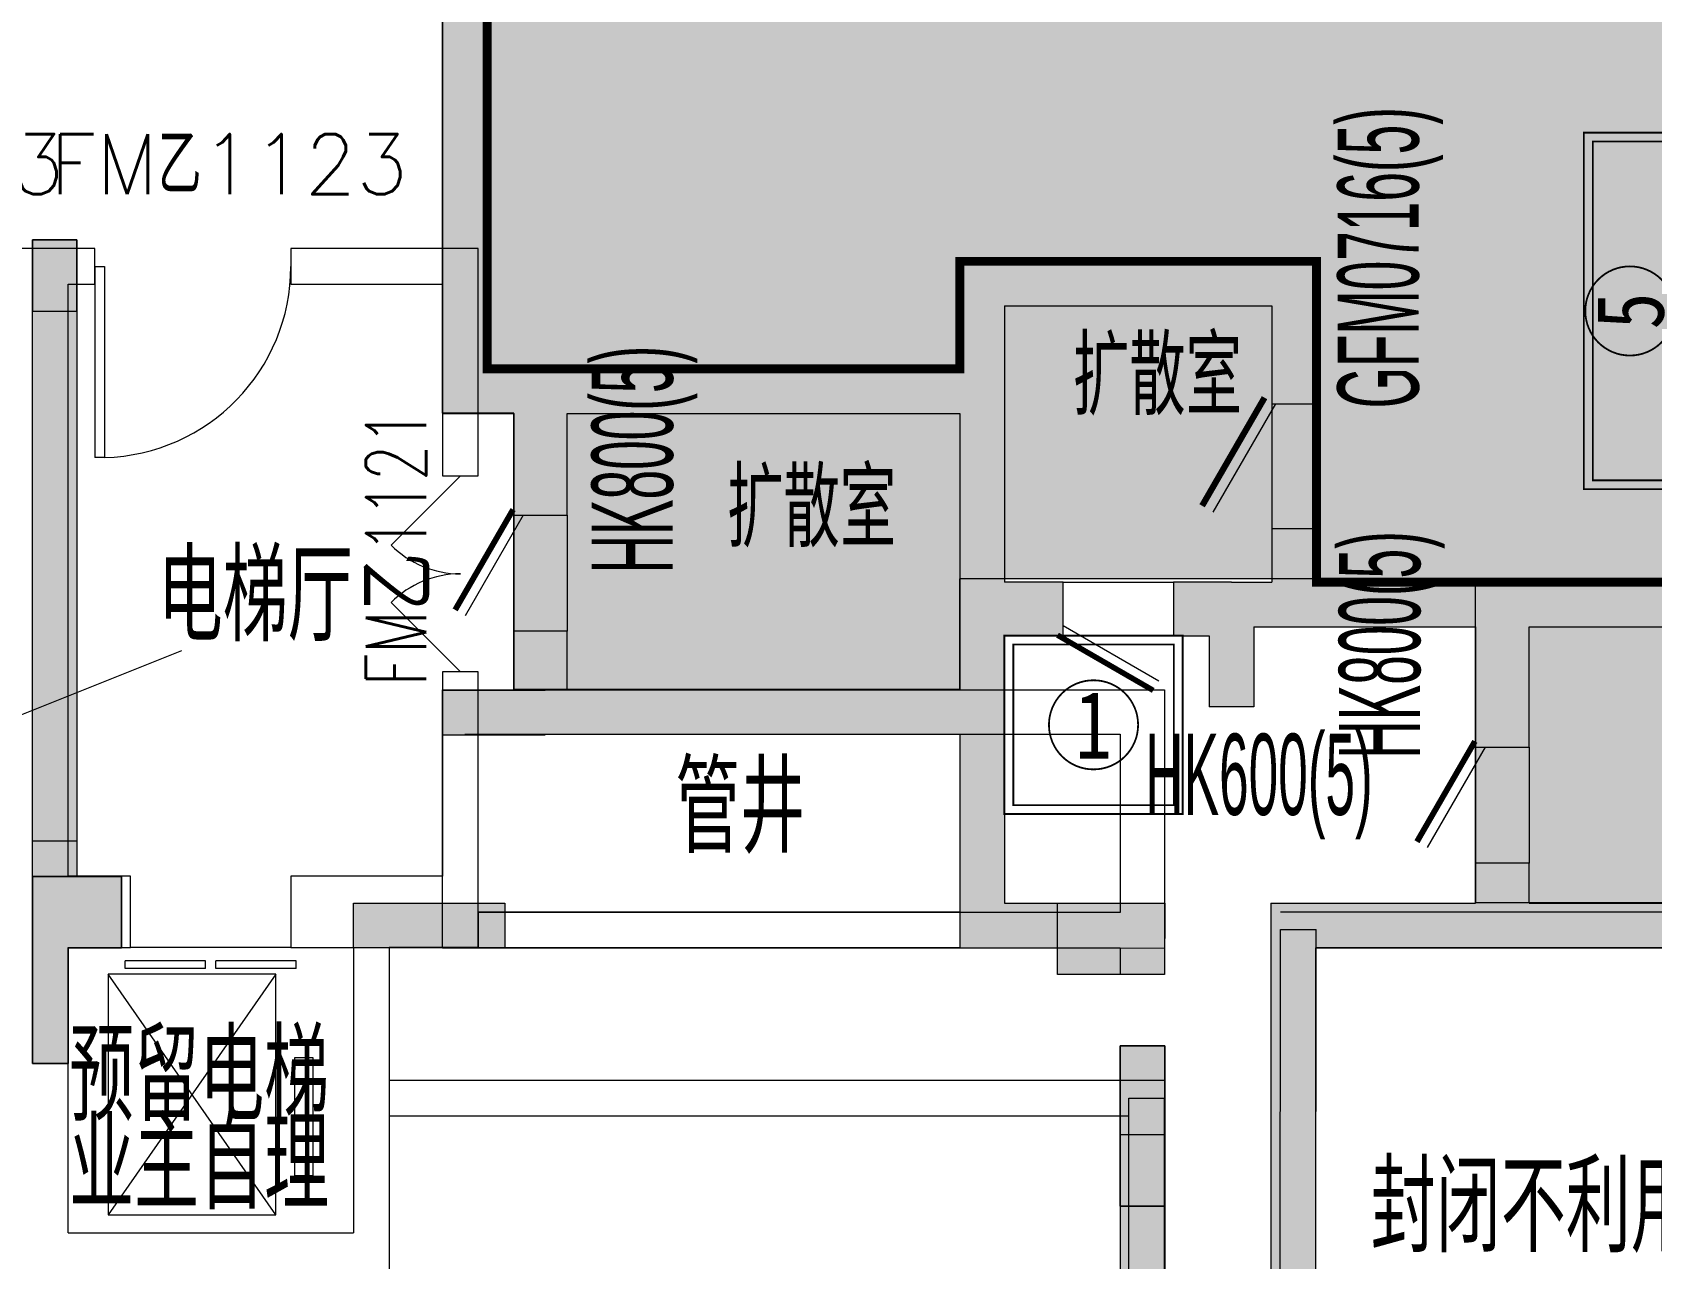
# Model space of a CAD drawing. Extents: x -264757 to 86229, y 4049843 to 4347093.
# Drawn here: x -42533 to -33452, y 4099712 to 4106591 of the extents above; entities that cross this region are included whole.
import ezdxf
from ezdxf.enums import TextEntityAlignment as Align

# ---------------------------------------------------------------- set-up
doc = ezdxf.new("R2010")
doc.units = 0
doc.header["$LTSCALE"] = 1000
doc.header["$MEASUREMENT"] = 0
doc.linetypes.add('DASH', pattern=[0.35, 0.25, -0.1])
doc.layers.add('AX-01DK-PB01$0$AX-001DK-01-PB01-02$0$A-3-WinF(Text)', color=8, linetype='Continuous', plot=False)
for name, color, linetype in [('AX-01DK-PB01$0$AX-03CK-02-PB01$0$AX-03CK-02-PB01$0$PUB_HATCH', 8, 'Continuous'), ('AX-01DK-PB01$0$AX-03CK-02-PB01$0$AX-03CK-02-PB01$0$人防$0$人防$0$A-WIND-IDEN', 8, 'Continuous'), ('AX-01DK-PB01$0$DOOR_FIRE_TEXT', 8, 'Continuous')]:
    doc.layers.add(name, color=color, linetype=linetype)
doc.layers.add('无关图层', color=8, linetype='Continuous', lineweight=0)
doc.layers.add('无关图层 @ 1', color=8, linetype='Continuous', lineweight=0)
doc.layers.add('车位归属楼栋范围线', color=7, linetype='Continuous', true_color=0x19e6c7)
doc.styles.add('AX-01DK-PB01$0$_TCH_WINDOW', font='simplex_.ttf', dxfattribs={"width": 0.7, "height": 3.5})
doc.styles.add('AX-01DK-PB01$0$AX-001DK-01-PB01-02$0$_TCH_WINDOW', font='SIMPLEX', dxfattribs={"bigfont": 'GBCBIG'})
doc.styles.add('AX-01DK-PB01$0$AX-03CK-02-PB01$0$AX-03CK-02-PB01$0$_TCH_DIM', font='SIMPLEX', dxfattribs={"bigfont": 'GBCBIG'})
doc.styles.add('AX-01DK-PB01$0$AX-03CK-02-PB01$0$AX-03CK-02-PB01$0$人防$0$人防$0$_TCH_DIM', font='$ GAD E', dxfattribs={"width": 0.7, "bigfont": '$ GAD C'})
doc.styles.add('AX-01DK-PB01$0$Standard', font='gbenor.shx', dxfattribs={"bigfont": 'gbcbig.shx'})
doc.styles.add('AX-01DK-PB01$1$AX-001DK-01-PB01-02$0$Standard', font='gbenor.shx', dxfattribs={"bigfont": 'gbcbig.shx'})
doc.styles.add('坑编号', font='', dxfattribs={"width": 0.8})
doc.styles.get('坑编号').set_extended_font_data('SimSun')

# ---------------------------------------------------------------- blocks, each defined once
blk = doc.blocks.new('AX-01DK-PB01-RFTC')
at = {"layer": '无关图层'}
h = blk.add_hatch(color=251, dxfattribs=at)
h.dxf.hatch_style = 1
h.paths.add_polyline_path([(19773, -61220.4), (19773.3, -62171.4), (18423.3, -62170.4), (18423, -70470.5), (12323.8, -70470.9), (12323.3, -62170.4), (7772.7, -62170.4), (7776.6, -120370.4), (8176.6, -120370.4), (8176.6, -120314.6), (14323, -119683.1), (14322, -126121.9), (25972.4, -126121.9), (25972.4, -124921.9), (26822.4, -124926.4), (26822.4, -122451.5), (33922.7, -122451.5), (33923.1, -124921.9), (34773.5, -124921.9), (34773.5, -126121.9), (41373.1, -126124.8), (41373.1, -124371.9), (41822.7, -124371.9), (41822.7, -122151.5), (41446.6, -122151.5), (41446.6, -120270.4), (48923.2, -120270.4), (48923.2, -123125), (49323.4, -123125), (49323.4, -124675), (51823.9, -124674), (51823.9, -124054.9), (54717.4, -124054.9), (54717.4, -125870.9), (56816.4, -125870.9), (56816.4, -116250.4), (55966.6, -116250.4), (55966.6, -111420.4), (63071.6, -111420.4), (63071.6, -103570.4), (62079.8, -103570.4), (62072.7, -94584.3), (64569.1, -94584.3), (64572.7, -65385.2), (66998.8, -65385.2), (67001.6, -52470.4), (67401.6, -52470.4), (67396.6, -31964.9), (65807, -31964.9), (65807, -26418.2), (68455.6, -26418.2), (68456.6, -17070.4), (67421.6, -17070.4), (67421.6, -13842.6), (60301.3, -13842.6), (60302.5, -3770.1), (55749.9, -3770.1), (55749.9, -12070.4), (49652.1, -12070.4), (49649.5, -9274.7), (45355, -9274.7), (45349.5, -3821.4), (40751, -3820.4), (40749.7, -12070.4), (34663.2, -12070.4), (34649.5, -3820.4), (25757.2, -3820.4), (25757.2, -12071.5), (19649.8, -12071.5), (19649.9, -3820.4), (10751.8, -3820.4), (10750.9, -12071.7), (4662.3, -12071), (4661.2, -3769.3), (4149.8, -3769.5), (100, -3769.4), (100, -23171.4), (-700.7, -23171.4), (-700.7, -29550.1), (100, -29550.1), (11249.8, -29550.5), (11250, -32020.5), (12100.2, -32020.5), (12100.2, -32970.5), (10749.8, -32970.5), (10754.5, -41271.7), (4647.1, -41271.2), (4649.8, -32970.5), (1952.9, -32970.5), (1952.9, -34670.1), (100, -34670.3), (100, -57801.4), (9743.3, -57801.4), (9743.3, -57272.3), (13567, -57272.3), (13567, -56751.3), (15417, -56751.3), (15416.4, -58750.4), (18922.7, -58750.4), (18922.7, -61220.4)])
h.paths.add_polyline_path([(41811.5, -58753.4), (48918.7, -58753.4), (48918.9, -61220.4), (49773.4, -61220.4), (49773.4, -62170.4), (48418.7, -62173.4), (48426.1, -70475.3), (42318.7, -70474.9), (42324.3, -67871.7), (39323.1, -67876), (39323.1, -62423.4), (41811.5, -62423.4)], flags=16)
h.paths.add_polyline_path([(33922.6, -58751.4), (33922.8, -61220.4), (34773.4, -61220.4), (34773.4, -62170.4), (33422.6, -62171.4), (33430, -70475.3), (27322.6, -70474.9), (27322.6, -62171.4), (26373, -62170.4), (26373, -60670.4), (26815.4, -60670.4), (26823.3, -58751), (31623.2, -58751), (31623, -58751.4)], flags=16)
h.paths.add_polyline_path([(40754.2, -41271.7), (34646.9, -41271.2), (34649.6, -32970.5), (33699.8, -32970.5), (33699.8, -31470.5), (34142.4, -31470.5), (34150, -29551.5), (38951.3, -29551.5), (38950.2, -29550.5), (41249.6, -29550.5), (41249.8, -32020.5), (42100.2, -32020.5), (42100.2, -32970.5), (40749.6, -32970.5)], flags=16)
h.paths.add_polyline_path([(49647.1, -41270.3), (49655, -38470.5), (45349.5, -38474.8), (45349.5, -33220.5), (49142.2, -33220.5), (49142.2, -29550.5), (56249.4, -29550.5), (56249.6, -32020.4), (57100.1, -32020.4), (57100.1, -32970.5), (55749.4, -32970.5), (55754.5, -41270.7)], flags=16)
h.paths.add_polyline_path([(25764.4, -41271.7), (19657, -41271.2), (19657, -32970.5), (19149.8, -32970.5), (19149.8, -29550.5), (26257, -29550.5), (26249.8, -32020.5), (27099.8, -32020.5), (27099.8, -32970.5), (25757, -32970.5)], flags=16)
h.paths.add_polyline_path([(41811.5, -87950), (48918.7, -87950), (48918.9, -90420.4), (49773.4, -90420.4), (49773.4, -91370.4), (48418.7, -91370), (48428.2, -99683.7), (41518.7, -99659), (41518.7, -97069.6), (39326, -97073.9), (39319.3, -91620.4), (41821.9, -91620.4)], flags=16)
h.paths.add_polyline_path([(33924.8, -87950.5), (33923.4, -90420.4), (34773.4, -90420.4), (34773.4, -91370.4), (33424.8, -91370.5), (33428.3, -99682.9), (26518.7, -99658.1), (26522.7, -95371), (27330, -95371), (27324, -91371.4), (26373, -91370.4), (26373, -89870.4), (26823.1, -89870.4), (26823, -87951), (31623.3, -87951), (31623.3, -87951.4)], flags=16)
h.paths.add_polyline_path([(18923.1, -87950.4), (18922.5, -90419.4), (19772.5, -90419.4), (19772.5, -91369.4), (18419.7, -91369.4), (18427.1, -99677.1), (11523, -99665.6), (11523, -95370.4), (12323, -95370.4), (12323, -91370.4), (10974.2, -91370.4), (10974.2, -90420.4), (11823.3, -90420.4), (11823.3, -87950.4)], flags=16)
h.paths.add_polyline_path([(62209.4, -60116.4), (64273.2, -60116.4), (64273.2, -55267), (62209.4, -55267)], flags=16)
h.paths.add_polyline_path([(59799.4, -89431.5), (61752.3, -89431.5), (61752.3, -84521.3), (59799.4, -84521.3)], flags=16)
blk.add_lwpolyline([(56816.4, -116250.4), (56816.4, -125870.9), (54717.4, -125870.9), (54717.4, -124054.9), (51823.9, -124054.9), (51823.9, -124674), (49323.4, -124675), (49323.4, -123125), (48923.2, -123125), (48923.2, -120270.4)], dxfattribs=at)
blk = doc.blocks.new('*U107')
at = {"layer": '无关图层', "const_width": 10}
for points in [[(1000, 0), (0, 0), (0, 1000), (1000, 1000)], [(950, 50), (50, 50), (50, 950), (950, 950)]]:
    blk.add_lwpolyline(points, close=True, dxfattribs=at)
blk.add_lwpolyline([(500, 750, 0.098491), (404.3, 731, 0.098491), (323.2, 676.8, 0.098491), (269, 595.7, 0.098491), (250, 500, 0.098491), (269, 404.3, 0.098491), (323.2, 323.2, 0.098491), (404.3, 269, 0.098491), (500, 250, 0.098491), (595.7, 269, 0.098491), (676.8, 323.2, 0.098491), (731, 404.3, 0.098491), (750, 500, 0.098491), (731, 595.7, 0.098491), (676.8, 676.8, 0.098491), (595.7, 731, 0.098491)], format="xyb", close=True, dxfattribs=at)
at = {"layer": '无关图层', "style": '坑编号', "width": 0.8}
blk.add_attdef('X', text='', height=380, dxfattribs=at).set_placement((500, 500), align=Align.MIDDLE_CENTER)
blk = doc.blocks.new('*U173')
at = {"layer": '无关图层'}
ref = blk.add_blockref('*U107', (-37082.2, 4102206.5), dxfattribs=at)
ref.add_attrib('X', '1', dxfattribs={"layer": '无关图层 @ 1', "height": 380, "style": '坑编号', "width": 0.8}).set_placement((-36582.2, 4102706.5), align=Align.MIDDLE_CENTER)
blk = doc.blocks.new('*U116')
at = {"layer": '无关图层', "const_width": 10}
for points in [[(1000, 0), (-1000, 0), (-1000, 1500), (1000, 1500)], [(950, 50), (-950, 50), (-950, 1450), (950, 1450)], [(-150, 1050), (-850, 1050), (-850, 350), (-150, 350)], [(850, 1050), (150, 1050), (150, 350), (850, 350)]]:
    blk.add_lwpolyline(points, close=True, dxfattribs=at)
blk.add_lwpolyline([(0, 1492, 0.098491), (-95.7, 1473, 0.098491), (-176.8, 1418.8, 0.098491), (-231, 1337.7, 0.098491), (-250, 1242, 0.098491), (-231, 1146.4, 0.098491), (-176.8, 1065.2, 0.098491), (-95.7, 1011.1, 0.098491), (0, 992, 0.098491), (95.7, 1011.1, 0.098491), (176.8, 1065.2, 0.098491), (231, 1146.4, 0.098491), (250, 1242, 0.098491), (231, 1337.7, 0.098491), (176.8, 1418.8, 0.098491), (95.7, 1473, 0.098491)], format="xyb", close=True, dxfattribs=at)
at = {"layer": '无关图层', "style": '坑编号', "width": 0.8}
blk.add_attdef('X', text='', height=380, dxfattribs=at).set_placement((0, 1242), align=Align.MIDDLE_CENTER)
blk = doc.blocks.new('*U188')
at = {"layer": '无关图层'}
ref = blk.add_blockref('*U116', (-32332.3, 4105028), dxfattribs=dict(at, rotation=90))
ref.add_attrib('X', '5', dxfattribs={"layer": '无关图层 @ 1', "height": 380, "rotation": 90, "style": '坑编号', "width": 0.8}).set_placement((-33574.3, 4105028), align=Align.MIDDLE_CENTER)
blk = doc.blocks.new('AX-01DK-PB01$0$AX-001DK-01-PP01$0$AX-001DK-01-PP01$0$$DORLIB2D$00000127')
at = {"layer": '无关图层'}
for points in [[(-0.533, 0.795), (-0.533, 0.69)], [(-0.033, 0.795), (-0.533, 0.795)], [(-0.033, 0.795), (-0.033, 0.69)], [(0.533, 0.795), (0.033, 0.795)], [(0.033, 0.795), (0.033, 0.69)], [(0.533, 0.795), (0.533, 0.69)], [(-0.033, 0.69), (-0.533, 0.69)], [(0.533, 0.69), (0.033, 0.69)], [(0.5, 0.5), (-0.5, 0.5)]]:
    blk.add_lwpolyline(points, dxfattribs=at)
blk = doc.blocks.new('AX-01DK-PB01$0$$DorLib2D$00000001')
at = {"layer": '无关图层'}
for p, q in [((0.45, 0.975), (0.5, 0.975)), ((0.45, 0), (0.45, 0.975)), ((0.5, 0), (0.5, 0.975)), ((0.5, 0), (0.45, 0))]:
    blk.add_line(p, q, dxfattribs=at)
at = {"layer": '无关图层', "lineweight": 13}
blk.add_arc((0.475, 0), 0.975, 91.46928, 180, dxfattribs=at)
blk = doc.blocks.new('AX-01DK-PB01$0$$DorLib2D$00000116')
at = {"layer": '无关图层'}
for p, q in [((-0.5, 0), (-0.1464, 0.3536)), ((0.5, 0), (0.1464, 0.3536))]:
    blk.add_line(p, q, dxfattribs=at)
for centre, start, end in [((-0.5, 0), 0, 45), ((0.5, 0), 135, 180)]:
    blk.add_arc(centre, 0.5, start, end, dxfattribs=at)
blk = doc.blocks.new('AX-01DK-PB01$0$AX-03CK-02-PB01$0$AX-03CK-02-PB01$0$人防$0$人防$0$$DorLib2D$00000191')
at = {"layer": '无关图层'}
blk.add_line((-0.5, 0.15), (0.366, 0.65), dxfattribs=at)
at = {"layer": '无关图层', "const_width": 0.05}
blk.add_lwpolyline([(-0.55, 0.237), (0.316, 0.737)], dxfattribs=at)

msp = doc.modelspace()

# ---------------------------------------------------------------- hatches: boundary and pattern name
at = {"layer": 'AX-01DK-PB01$0$AX-03CK-02-PB01$0$AX-03CK-02-PB01$0$PUB_HATCH'}
for points in [[(-39983.2, 4107558), (-40233.2, 4107308), (-40233.2, 4104453.4), (-39983.2, 4104703.4)], [(-37082.2, 4105056.5), (-37332.2, 4105306.5), (-37332.2, 4104703.4), (-37248.8, 4104578.4), (-37082.2, 4104578.4)], [(-37332.2, 4105306.5), (-37082.2, 4105056.5), (-35582.2, 4105056.5), (-35332.2, 4105306.5)], [(-35582.2, 4105056.5), (-35582.2, 4104506.5), (-35332.2, 4104506.5), (-35332.2, 4105306.5)], [(-39983.2, 4104703.4), (-40233.2, 4104453.4), (-39833.2, 4104453.4), (-39674.8, 4104536.8), (-39658.2, 4104703.4)], [(-39674.8, 4104536.8), (-39533.2, 4104453.4), (-37332.2, 4104453.4), (-37248.8, 4104578.4), (-37332.2, 4104703.4), (-39658.2, 4104703.4)], [(-39833.2, 4104453.4), (-39833.2, 4103881.7), (-39533.2, 4103881.7), (-39533.2, 4104453.4), (-39674.8, 4104536.8)], [(-37248.8, 4104578.4), (-37332.2, 4104453.4), (-37332.2, 4103381.5), (-37165.5, 4103364.9), (-37082.2, 4103506.5), (-37082.2, 4104578.4)], [(-35332.2, 4103506.5), (-35332.2, 4103806.5), (-35582.2, 4103806.5), (-35582.2, 4103506.5), (-35457.2, 4103423.2)], [(-37082.2, 4103206.5), (-36753.2, 4103206.5), (-36753.2, 4103506.5), (-37082.2, 4103506.5), (-37165.5, 4103364.9)], [(-35808.4, 4103506.5), (-36133.2, 4103506.5), (-36133.2, 4103206.5), (-35933.4, 4103206.5), (-35808.4, 4103323.2)], [(-35808.4, 4103323.2), (-35683.4, 4103256.5), (-35457.2, 4103256.5), (-35457.2, 4103423.2), (-35582.2, 4103506.5), (-35808.4, 4103506.5)], [(-35457.2, 4103423.2), (-35457.2, 4103256.5), (-34439.2, 4103256.5), (-34280.9, 4103339.9), (-34264.2, 4103506.5), (-35332.2, 4103506.5)], [(-34280.9, 4103339.9), (-34139.2, 4103256.5), (-32339.6, 4103256.5), (-32256.3, 4103381.5), (-32339.6, 4103506.5), (-34264.2, 4103506.5)], [(-37165.5, 4103364.9), (-37332.2, 4103381.5), (-37332.2, 4102903.4), (-37248.8, 4102778.4), (-37082.2, 4102778.4), (-37082.2, 4103206.5)], [(-35808.4, 4103323.2), (-35933.4, 4103206.5), (-35933.4, 4102806.8), (-35683.4, 4102806.8), (-35683.4, 4103256.5)], [(-34439.2, 4103256.5), (-34439.2, 4102581.5), (-34139.2, 4102581.5), (-34139.2, 4103256.5), (-34280.9, 4103339.9)], [(-39533.2, 4102903.4), (-39533.2, 4103231.7), (-39833.2, 4103231.7), (-39833.2, 4102903.4), (-39668.2, 4102802.2)], [(-40233.1, 4102650.4), (-40107.8, 4102650.4), (-40107.8, 4102900.4), (-40233.1, 4102900.4)], [(-40107.8, 4102903.4), (-40107.8, 4102653.4), (-39658.2, 4102653.4), (-39668.2, 4102802.2), (-39833.2, 4102903.4)], [(-40107.8, 4102900.4), (-40107.8, 4102650.4), (-39658.2, 4102650.4), (-39668.2, 4102802.2), (-39658.2, 4102900.4)], [(-39668.2, 4102802.2), (-39658.2, 4102653.4), (-37332.2, 4102653.4), (-37248.8, 4102778.4), (-37332.2, 4102903.4), (-39533.2, 4102903.4)], [(-37248.8, 4102778.4), (-37332.2, 4102653.4), (-37332.2, 4101456.5), (-37082.2, 4101706.5), (-37082.2, 4102778.4)], [(-34139.2, 4101706.5), (-34139.2, 4101931.5), (-34439.2, 4101931.5), (-34439.2, 4101706.5), (-34280.9, 4101623.2)], [(-37082.2, 4101706.5), (-37332.2, 4101456.5), (-36432.8, 4101456.5), (-36181.6, 4101706.5)], [(-36181.6, 4101706.5), (-36432.8, 4101456.5), (-36433.5, 4101307.1), (-36183.5, 4101305.9)], [(-35337.2, 4101456.5), (-35587.2, 4101706.5), (-35587.2, 4098860.1), (-35337.2, 4099110.1)], [(-35587.2, 4101706.5), (-35337.2, 4101456.5), (-34264.2, 4101456.5), (-34280.9, 4101623.2), (-34439.2, 4101706.5)], [(-34280.9, 4101623.2), (-34264.2, 4101456.5), (-32089.6, 4101456.5), (-32339.6, 4101706.5), (-34139.2, 4101706.5)], [(-36432.2, 4100906.5), (-36432.2, 4097710.3), (-36182.2, 4097960.3), (-36182.2, 4100906.5)]]:
    msp.add_hatch(color=256, dxfattribs=at).paths.add_polyline_path(points)
at = {"layer": '无关图层'}
h = msp.add_hatch(color=256, dxfattribs=at)
h.dxf.hatch_style = 1
h.paths.add_polyline_path([(-42533.3, 4105426.5), (-42283.3, 4105426.5), (-42283.3, 4101856.5), (-42533.3, 4101856.5)])
for points in [[(-42283.3, 4105426.5), (-42533.3, 4105426.5), (-42533.3, 4105026.5), (-42283.3, 4105026.5)], [(-42333.3, 4101456.5), (-42333.3, 4100806.5), (-42533.3, 4100806.5), (-42533.3, 4102056.5), (-42283.3, 4102056.5), (-42283.3, 4101856.5), (-42033.3, 4101856.5), (-42033.3, 4101456.5)], [(-39883.3, 4101706.5), (-39883.3, 4101456.5), (-40733.3, 4101456.5), (-40733.3, 4101706.5)], [(-36783.7, 4101306.5), (-36783.7, 4101706.5), (-36183.3, 4101706.5), (-36183.3, 4101306.5)], [(-36433.5, 4100006.5), (-36183.5, 4100006.5), (-36183.5, 4100406.5), (-36433.5, 4100406.5)]]:
    msp.add_hatch(color=256, dxfattribs=at).paths.add_polyline_path(points)
h = msp.add_hatch(color=256, dxfattribs=at)
h.dxf.hatch_style = 1
h.paths.add_polyline_path([(-42033.3, 4101456.5), (-42033.3, 4101856.5), (-42533.3, 4101856.5), (-42533.3, 4100806.5), (-42333.3, 4100806.5), (-42333.3, 4101456.5)])
h = msp.add_hatch(color=256, dxfattribs=at)
h.dxf.hatch_style = 1
h.paths.add_polyline_path([(-42033.3, 4101856.5), (-42033.3, 4101456.5), (-42333.3, 4101456.5), (-42333.3, 4100806.5), (-42533.3, 4100806.5), (-42533.3, 4101856.5)])
h = msp.add_hatch(color=256, dxfattribs=at)
h.dxf.hatch_style = 1
h.paths.add_polyline_path([(-39883.3, 4101706.5), (-39883.3, 4101456.5), (-40733.3, 4101456.5), (-40733.3, 4101706.5)])
h = msp.add_hatch(color=256, dxfattribs=at)
h.dxf.hatch_style = 1
h.paths.add_polyline_path([(-36433.5, 4100906.5), (-36183.5, 4100906.5), (-36183.5, 4100006.5), (-36433.5, 4100006.5)])

# ---------------------------------------------------------------- linework, layer by layer
for p, q in [((-39983.2, 4107558), (-39983.2, 4104703.4)), ((-40233.2, 4107308), (-40233.2, 4104453.4)), ((-42433.4, 4105378), (-42633.4, 4105378)), ((-42183.6, 4105378), (-42433.4, 4105378)), ((-42183.6, 4105178), (-42183.6, 4105378)), ((-40033.1, 4105378), (-41083.6, 4105378)), ((-41083.6, 4105378), (-41083.6, 4105178)), ((-40033.1, 4104103.4), (-40033.1, 4105378)), ((-37332.2, 4105306.5), (-37332.2, 4104703.4)), ((-37332.2, 4105306.5), (-35332.2, 4105306.5)), ((-35332.2, 4104506.5), (-35332.2, 4105306.5)), ((-42333.4, 4105178), (-42183.6, 4105178)), ((-42333.4, 4101858), (-42333.4, 4105178)), ((-41083.6, 4105178), (-40233.1, 4105178)), ((-40233.1, 4105178), (-40233.1, 4104103.4)), ((-37082.2, 4105056.5), (-37082.2, 4104578.4)), ((-37082.2, 4105056.5), (-35582.2, 4105056.5)), ((-35582.2, 4105056.5), (-35582.2, 4104506.5)), ((-39983.2, 4104703.4), (-39658.2, 4104703.4)), ((-39658.2, 4104703.4), (-37332.2, 4104703.4)), ((-37082.2, 4104578.4), (-37082.2, 4103506.5)), ((-35582.2, 4104506.5), (-35332.2, 4104506.5)), ((-35582.2, 4104506.5), (-35582.2, 4103806.5)), ((-35332.2, 4104506.5), (-35332.2, 4103806.5)), ((-40233.2, 4104453.4), (-39833.2, 4104453.4)), ((-39833.2, 4104453.4), (-39833.2, 4103881.7)), ((-39533.2, 4103881.7), (-39533.2, 4104453.4)), ((-39533.2, 4104453.4), (-37332.2, 4104453.4)), ((-37332.2, 4104453.4), (-37332.2, 4103381.5)), ((-40233.1, 4104103.4), (-40033.1, 4104103.4)), ((-39833.2, 4103881.7), (-39533.2, 4103881.7)), ((-39833.2, 4103881.7), (-39833.2, 4103231.7)), ((-39533.2, 4103881.7), (-39533.2, 4103231.7)), ((-35332.2, 4103806.5), (-35582.2, 4103806.5)), ((-35582.2, 4103806.5), (-35582.2, 4103506.5)), ((-35332.2, 4103506.5), (-35332.2, 4103806.5)), ((-36753.2, 4103506.5), (-37082.2, 4103506.5)), ((-36753.2, 4103506.5), (-36133.2, 4103506.5)), ((-36753.2, 4103206.5), (-36753.2, 4103506.5)), ((-35808.4, 4103506.5), (-36133.2, 4103506.5)), ((-36133.2, 4103506.5), (-36133.2, 4103206.5)), ((-35808.4, 4103506.5), (-35582.2, 4103506.5)), ((-35332.2, 4103506.5), (-34264.2, 4103506.5)), ((-34264.2, 4103506.5), (-32339.6, 4103506.5)), ((-37332.2, 4103381.5), (-37332.2, 4102903.4)), ((-39533.2, 4103231.7), (-39833.2, 4103231.7)), ((-39833.2, 4103231.7), (-39833.2, 4102903.4)), ((-39533.2, 4102903.4), (-39533.2, 4103231.7)), ((-35683.4, 4103256.5), (-35683.4, 4102806.8)), ((-35683.4, 4103256.5), (-35457.2, 4103256.5)), ((-35457.2, 4103256.5), (-34439.2, 4103256.5)), ((-34439.2, 4103256.5), (-34439.2, 4102581.5)), ((-34139.2, 4102581.5), (-34139.2, 4103256.5)), ((-34139.2, 4103256.5), (-32339.6, 4103256.5)), ((-37082.2, 4103206.5), (-37082.2, 4102778.4)), ((-37082.2, 4103206.5), (-36753.2, 4103206.5)), ((-36753.2, 4103206.5), (-36133.2, 4103206.5)), ((-36133.2, 4103206.5), (-35933.4, 4103206.5)), ((-35933.4, 4103206.5), (-35933.4, 4102806.8)), ((-40033.1, 4103003.4), (-40233.1, 4103003.4)), ((-40233.1, 4103003.4), (-40233.1, 4101858)), ((-40033.1, 4101458), (-40033.1, 4103003.4)), ((-40233.1, 4102900.4), (-40107.8, 4102900.4)), ((-40233.1, 4102900.4), (-40233.1, 4102650.4)), ((-40107.8, 4102903.4), (-39833.2, 4102903.4)), ((-40107.8, 4102900.4), (-39658.2, 4102900.4)), ((-39533.2, 4102903.4), (-37332.2, 4102903.4)), ((-37082.2, 4102778.4), (-37082.2, 4101706.5)), ((-35683.4, 4102806.8), (-35933.4, 4102806.8)), ((-40233.1, 4102650.4), (-40107.8, 4102650.4)), ((-40107.8, 4102653.4), (-39658.2, 4102653.4)), ((-40107.8, 4102650.4), (-39658.2, 4102650.4)), ((-39658.2, 4102653.4), (-37332.2, 4102653.4)), ((-37332.2, 4102653.4), (-37332.2, 4101456.5)), ((-34439.2, 4102581.5), (-34439.2, 4101931.5)), ((-34439.2, 4102581.5), (-34139.2, 4102581.5)), ((-34139.2, 4102581.5), (-34139.2, 4101931.5)), ((-34139.2, 4101931.5), (-34439.2, 4101931.5)), ((-34439.2, 4101931.5), (-34439.2, 4101706.5)), ((-34139.2, 4101706.5), (-34139.2, 4101931.5)), ((-41983.4, 4101858), (-42333.4, 4101858)), ((-41983.4, 4101458), (-41983.4, 4101858)), ((-40633.1, 4101858), (-41083.4, 4101858)), ((-41083.4, 4101858), (-41083.4, 4101458)), ((-40233.1, 4101858), (-40633.1, 4101858)), ((-37082.2, 4101706.5), (-36181.6, 4101706.5)), ((-36181.6, 4101706.5), (-36183.5, 4101305.9)), ((-35587.2, 4101706.5), (-35587.2, 4098860.1)), ((-35587.2, 4101706.5), (-34439.2, 4101706.5)), ((-34139.2, 4101706.5), (-32339.6, 4101706.5)), ((-40033.1, 4101658), (-37332.4, 4101658)), ((-40033.1, 4101658), (-40033.1, 4101458)), ((-37332.4, 4101658), (-37332.4, 4101458)), ((-35533.8, 4101658), (-32332.2, 4101658)), ((-35535.5, 4098957.9), (-35533.9, 4101558.1)), ((-35533.9, 4101558.1), (-35333.9, 4101558)), ((-35335.5, 4098957.7), (-35333.9, 4101558)), ((-42333.4, 4099858), (-42333.4, 4101458)), ((-42333.4, 4101458), (-41983.4, 4101458)), ((-41083.4, 4101458), (-40733.1, 4101458)), ((-40733.1, 4101458), (-40733.1, 4099858)), ((-40533.1, 4101458), (-40533.1, 4099758)), ((-40033.1, 4101458), (-40533.1, 4101458)), ((-40033.1, 4101458), (-37332.4, 4101458)), ((-37332.2, 4101456.5), (-36432.8, 4101456.5)), ((-36432.8, 4101456.5), (-36433.5, 4101307.1)), ((-35337.2, 4101456.5), (-35337.2, 4099110.1)), ((-35337.2, 4101456.5), (-34264.2, 4101456.5)), ((-35334, 4101458), (-32332.2, 4101458)), ((-34264.2, 4101456.5), (-32089.6, 4101456.5)), ((-36183.5, 4101305.9), (-36433.5, 4101307.1)), ((-36432.2, 4100906.5), (-36432.2, 4097710.3)), ((-36182.2, 4100906.5), (-36432.2, 4100906.5)), ((-36182.2, 4100906.5), (-36182.2, 4097960.3)), ((-40533.1, 4100712.5), (-36183.8, 4100712.5)), ((-40533.1, 4100712.5), (-40533.1, 4100512.5)), ((-36384.5, 4097808), (-36383.8, 4100612.5)), ((-36383.8, 4100612.5), (-36183.8, 4100612.4)), ((-36184.5, 4097808), (-36183.8, 4100612.4)), ((-40533.1, 4100512.5), (-36383.9, 4100512.5)), ((-42333.4, 4099858), (-40733.1, 4099858)), ((-40533.1, 4099758), (-40533.1, 4097908))]:
    msp.add_line(p, q, dxfattribs=at)
for points in [[(-42533.3, 4105426.5), (-42283.3, 4105426.5), (-42283.3, 4101856.5), (-42533.3, 4101856.5)], [(-42283.3, 4105426.5), (-42533.3, 4105426.5), (-42533.3, 4105026.5), (-42283.3, 4105026.5)], [(-40033.1, 4101653.4), (-40033.1, 4102653.4), (-36433.4, 4102653.5), (-36433.4, 4101653.5)], [(-42333.3, 4101456.5), (-42333.3, 4100806.5), (-42533.3, 4100806.5), (-42533.3, 4102056.5), (-42283.3, 4102056.5), (-42283.3, 4101856.5), (-42033.3, 4101856.5), (-42033.3, 4101456.5)], [(-42033.3, 4101456.5), (-42033.3, 4101856.5), (-42533.3, 4101856.5), (-42533.3, 4100806.5), (-42333.3, 4100806.5), (-42333.3, 4101456.5)], [(-42033.3, 4101856.5), (-42033.3, 4101456.5), (-42333.3, 4101456.5), (-42333.3, 4100806.5), (-42533.3, 4100806.5), (-42533.3, 4101856.5)], [(-39883.3, 4101706.5), (-39883.3, 4101456.5), (-40733.3, 4101456.5), (-40733.3, 4101706.5)], [(-36783.7, 4101306.5), (-36783.7, 4101706.5), (-36183.3, 4101706.5), (-36183.3, 4101306.5)], [(-41168.4, 4101308), (-42108.4, 4101308), (-42108.4, 4099958), (-41168.4, 4099958)], [(-36433.5, 4100906.5), (-36183.5, 4100906.5), (-36183.5, 4100006.5), (-36433.5, 4100006.5)], [(-40958.4, 4100838), (-41063.4, 4100838), (-41063.4, 4100178), (-40958.4, 4100178)], [(-36433.5, 4100006.5), (-36183.5, 4100006.5), (-36183.5, 4100406.5), (-36433.5, 4100406.5)]]:
    msp.add_lwpolyline(points, close=True, dxfattribs=at)
for points in [[(-41697.6, 4103122.3), (-43026.6, 4102590.7), (-43016, 4102255.6), (-43353.2, 4102799.3), (-43339.9, 4102465.3), (-44668.9, 4101933.8)], [(-36183.5, 4101451.8), (-40233.1, 4101453.4), (-40233.1, 4102903.4), (-36183.4, 4102903.5), (-36183.5, 4101451.8)], [(-41168.4, 4099958), (-42108.4, 4101308)], [(-41168.4, 4101308), (-42108.4, 4099958)]]:
    msp.add_lwpolyline(points, dxfattribs=at)
at = {"layer": '无关图层', "ltscale": 0.5}
msp.add_lwpolyline([(-39883.3, 4101706.5), (-39883.3, 4101456.5), (-40733.3, 4101456.5), (-40733.3, 4101706.5)], close=True, dxfattribs=at)
at = {"layer": '车位归属楼栋范围线', "linetype": 'DASH', "ltscale": 5, "const_width": 50}
msp.add_lwpolyline([(-39983.2, 4106958), (-39983.2, 4104703.4), (-37332.2, 4104703.4), (-37332.2, 4105306.5), (-35332.2, 4105306.5), (-35332.2, 4103506.5), (-32089.6, 4103506.5), (-32089.6, 4083415.1), (-26383.2, 4083465.1), (-26384.6, 4077126.3), (-56842.7, 4077125.2), (-56842.7, 4071761), (-92294.6, 4071761)], dxfattribs=at)

# ---------------------------------------------------------------- block references
at = {"layer": '无关图层'}
msp.add_blockref('AX-01DK-PB01-RFTC', (-89156.8, 4227579.4), dxfattribs=at)
ref = msp.add_blockref('AX-01DK-PB01$0$AX-03CK-02-PB01$0$AX-03CK-02-PB01$0$人防$0$人防$0$$DorLib2D$00000191', (-35457.2, 4104156.5), dxfattribs=dict(at, xscale=700, yscale=-700, zscale=250, rotation=269.999998387687))
ref.add_attrib('A', 'GFM0716(5)', (-34758.9, 4104481.5), dxfattribs={"layer": 'AX-01DK-PB01$0$AX-03CK-02-PB01$0$AX-03CK-02-PB01$0$人防$0$人防$0$A-WIND-IDEN', "height": 455, "rotation": 90, "style": 'AX-01DK-PB01$0$AX-03CK-02-PB01$0$AX-03CK-02-PB01$0$人防$0$人防$0$_TCH_DIM', "width": 0.49})
ref = msp.add_blockref('AX-01DK-PB01$0$$DorLib2D$00000001', (-43183.4, 4105278), dxfattribs=dict(at, xscale=1100, yscale=-1100, zscale=200, rotation=359.9999999999605))
ref.add_attrib('A', 'FM乙1123', (-44362.7, 4105682.9), dxfattribs={"layer": 'AX-01DK-PB01$0$AX-001DK-01-PB01-02$0$A-3-WinF(Text)', "height": 337.59, "style": 'AX-01DK-PB01$0$AX-001DK-01-PB01-02$0$_TCH_WINDOW'})
ref = msp.add_blockref('AX-01DK-PB01$0$$DorLib2D$00000001', (-41633.6, 4105278), dxfattribs=dict(at, xscale=1100, yscale=1100, zscale=200, rotation=180))
ref.add_attrib('A', 'FM乙1123', (-42436.2, 4105682.9), dxfattribs={"layer": 'AX-01DK-PB01$0$AX-001DK-01-PB01-02$0$A-3-WinF(Text)', "height": 337.59, "style": 'AX-01DK-PB01$0$AX-001DK-01-PB01-02$0$_TCH_WINDOW'})
ref = msp.add_blockref('AX-01DK-PB01$0$AX-03CK-02-PB01$0$AX-03CK-02-PB01$0$人防$0$人防$0$$DorLib2D$00000191', (-39683.2, 4103556.7), dxfattribs=dict(at, xscale=650, yscale=-650, zscale=300, rotation=269.9999996671988))
ref.add_attrib('A', 'HK800(5)', (-38941.8, 4103556.7), dxfattribs={"layer": 'AX-01DK-PB01$0$AX-03CK-02-PB01$0$AX-03CK-02-PB01$0$人防$0$人防$0$A-WIND-IDEN', "height": 455, "rotation": 90, "style": 'AX-01DK-PB01$0$AX-03CK-02-PB01$0$AX-03CK-02-PB01$0$人防$0$人防$0$_TCH_DIM', "width": 0.49})
ref = msp.add_blockref('AX-01DK-PB01$0$$DorLib2D$00000116', (-40133.1, 4103553.4), dxfattribs=dict(at, xscale=-1100, yscale=-1100, zscale=200, rotation=270.0000000000061))
ref.add_attrib('A', 'FM乙1121', (-40325.5, 4102923.2), dxfattribs={"layer": 'AX-01DK-PB01$0$DOOR_FIRE_TEXT', "height": 337.15, "rotation": 90, "style": 'AX-01DK-PB01$0$_TCH_WINDOW', "width": 0.7})
ref = msp.add_blockref('AX-01DK-PB01$0$AX-03CK-02-PB01$0$AX-03CK-02-PB01$0$人防$0$人防$0$$DorLib2D$00000191', (-34289.2, 4102256.5), dxfattribs=dict(at, xscale=650, yscale=-650, zscale=300, rotation=269.9999983876868))
ref.add_attrib('A', 'HK800(5)', (-34750.6, 4102517), dxfattribs={"layer": 'AX-01DK-PB01$0$AX-03CK-02-PB01$0$AX-03CK-02-PB01$0$人防$0$人防$0$A-WIND-IDEN', "height": 455, "rotation": 90, "style": 'AX-01DK-PB01$0$AX-03CK-02-PB01$0$AX-03CK-02-PB01$0$人防$0$人防$0$_TCH_DIM', "width": 0.49})
ref = msp.add_blockref('AX-01DK-PB01$0$AX-03CK-02-PB01$0$AX-03CK-02-PB01$0$人防$0$人防$0$$DorLib2D$00000191', (-36443.2, 4103356.5), dxfattribs=dict(at, xscale=620, yscale=-620, zscale=300, rotation=1.770775610865707e-05))
ref.add_attrib('A', 'HK600(5)', (-36292.3, 4102201.5), dxfattribs={"layer": 'AX-01DK-PB01$0$AX-03CK-02-PB01$0$AX-03CK-02-PB01$0$人防$0$人防$0$A-WIND-IDEN', "height": 455, "rotation": 0.00002, "style": 'AX-01DK-PB01$0$AX-03CK-02-PB01$0$AX-03CK-02-PB01$0$人防$0$人防$0$_TCH_DIM', "width": 0.49})
at = {"layer": '无关图层', "xscale": -900, "yscale": 400, "zscale": 400, "rotation": 180}
msp.add_blockref('AX-01DK-PB01$0$AX-001DK-01-PP01$0$AX-001DK-01-PP01$0$$DORLIB2D$00000127', (-41533.4, 4101658), dxfattribs=at)
at = {"layer": '车位归属楼栋范围线'}
for name in ['*U188', '*U173']:
    msp.add_blockref(name, (0, 0), dxfattribs=at)

# ---------------------------------------------------------------- texts
at = {"layer": '无关图层'}
for s, height, style, p in [('扩散室', 438.87, 'AX-01DK-PB01$0$AX-03CK-02-PB01$0$AX-03CK-02-PB01$0$_TCH_DIM', (-36697.5, 4104444.1)), ('扩散室', 438.87, 'AX-01DK-PB01$0$AX-03CK-02-PB01$0$AX-03CK-02-PB01$0$_TCH_DIM', (-38636.8, 4103703.4)), ('电梯厅', 506.38, 'AX-01DK-PB01$0$Standard', (-41830.4, 4103174.8)), ('管井', 506.38, 'AX-01DK-PB01$1$AX-001DK-01-PB01-02$0$Standard', (-38928.1, 4101988.8)), ('预留电梯', 506.38, 'AX-01DK-PB01$0$Standard', (-42327.1, 4100484.6)), ('业主自理', 506.38, 'AX-01DK-PB01$0$Standard', (-42327.1, 4099990.2)), ('封闭不利用空间', 506.38, 'AX-01DK-PB01$1$AX-001DK-01-PB01-02$0$Standard', (-35027.2, 4099747.6))]:
    msp.add_text(s, height=height, dxfattribs=dict(at, style=style)).set_placement(p)

doc.saveas('drawing.dxf')
